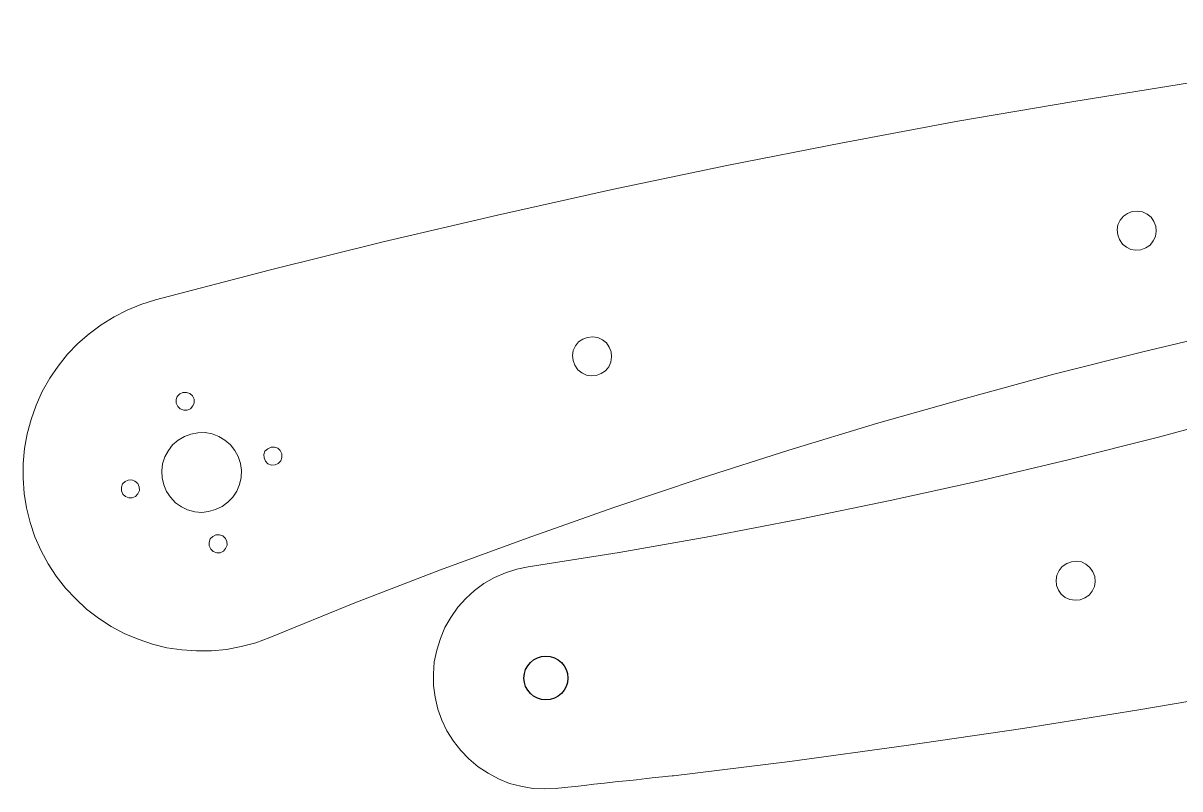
# Model space of a CAD drawing. Header units: millimetres. Extents: x -457 to 427, y -166 to 155.
# Drawn here: x -452.9 to -334.3, y 71.8 to 150.3 of the extents above; entities that cross this region are included whole.
import ezdxf

# ---------------------------------------------------------------- set-up
doc = ezdxf.new("R2010")
doc.units = ezdxf.units.MM
doc.header["$MEASUREMENT"] = 0
doc.layers.add('Livello 1', color=18, linetype='Continuous', true_color=0x000000)
doc.layers.add('Predefinito', color=18, linetype='Continuous', true_color=0x000000)

msp = doc.modelspace()

# ---------------------------------------------------------------- linework, layer by layer
at = {"layer": 'Livello 1', "lineweight": 20}
for points, knots in [([(-285.47, 150.3), (-285.47, 150.3), (-297.44, 149.01), (-297.44, 149.01), (-297.44, 149.01), (-309.4, 147.53), (-309.4, 147.53), (-309.4, 147.53), (-321.32, 145.91), (-321.32, 145.91), (-321.32, 145.91), (-333.26, 144.17), (-333.26, 144.17), (-333.26, 144.17), (-345.15, 142.26), (-345.15, 142.26), (-345.15, 142.26), (-357.03, 140.23), (-357.03, 140.23), (-357.03, 140.23), (-368.85, 138.03), (-368.85, 138.03), (-368.85, 138.03), (-380.7, 135.71), (-380.7, 135.71), (-380.7, 135.71), (-392.46, 133.22), (-392.46, 133.22), (-392.46, 133.22), (-404.23, 130.62), (-404.23, 130.62), (-404.23, 130.62), (-415.97, 127.87), (-415.97, 127.87), (-415.97, 127.87), (-427.64, 124.95), (-427.64, 124.95), (-427.64, 124.95), (-439.31, 121.92), (-439.31, 121.92)], [0, 0, 0, 0, 0.076923, 0.076923, 0.076923, 0.153846, 0.153846, 0.153846, 0.230769, 0.230769, 0.230769, 0.307692, 0.307692, 0.307692, 0.384615, 0.384615, 0.384615, 0.461538, 0.461538, 0.461538, 0.538462, 0.538462, 0.538462, 0.615385, 0.615385, 0.615385, 0.692308, 0.692308, 0.692308, 0.769231, 0.769231, 0.769231, 0.846154, 0.846154, 0.846154, 0.923077, 0.923077, 0.923077, 1, 1, 1, 1]), ([(-256.06, 134.85), (-256.06, 134.85), (-264.78, 131.28), (-264.78, 131.28), (-264.78, 131.28), (-273.58, 127.89), (-273.58, 127.89), (-273.58, 127.89), (-282.45, 124.64), (-282.45, 124.64), (-282.45, 124.64), (-291.35, 121.49), (-291.35, 121.49), (-291.35, 121.49), (-300.27, 118.49), (-300.27, 118.49), (-300.27, 118.49), (-309.27, 115.62), (-309.27, 115.62), (-309.27, 115.62), (-318.27, 112.9), (-318.27, 112.9), (-318.27, 112.9), (-327.36, 110.31), (-327.36, 110.31), (-327.36, 110.31), (-336.45, 107.83), (-336.45, 107.83), (-336.45, 107.83), (-345.58, 105.54), (-345.58, 105.54), (-345.58, 105.54), (-354.77, 103.34), (-354.77, 103.34), (-354.77, 103.34), (-363.97, 101.33), (-363.97, 101.33), (-363.97, 101.33), (-373.22, 99.42), (-373.22, 99.42), (-373.22, 99.42), (-382.47, 97.66), (-382.47, 97.66), (-382.47, 97.66), (-391.75, 96.01), (-391.75, 96.01), (-391.75, 96.01), (-401.07, 94.54), (-401.07, 94.54)], [1, 1, 1, 1, 1.0625, 1.0625, 1.0625, 1.125, 1.125, 1.125, 1.1875, 1.1875, 1.1875, 1.25, 1.25, 1.25, 1.3125, 1.3125, 1.3125, 1.375, 1.375, 1.375, 1.4375, 1.4375, 1.4375, 1.5, 1.5, 1.5, 1.5625, 1.5625, 1.5625, 1.625, 1.625, 1.625, 1.6875, 1.6875, 1.6875, 1.75, 1.75, 1.75, 1.8125, 1.8125, 1.8125, 1.875, 1.875, 1.875, 1.9375, 1.9375, 1.9375, 2, 2, 2, 2]), ([(-336.74, 129.49), (-336.74, 129.49), (-336.69, 128.97), (-336.69, 128.97), (-336.69, 128.97), (-336.75, 128.43), (-336.75, 128.43), (-336.75, 128.43), (-336.99, 127.96), (-336.99, 127.96), (-336.99, 127.96), (-337.31, 127.54), (-337.31, 127.54), (-337.31, 127.54), (-337.77, 127.25), (-337.77, 127.25), (-337.77, 127.25), (-338.25, 127.06), (-338.25, 127.06), (-338.25, 127.06), (-338.77, 127.02), (-338.77, 127.02), (-338.77, 127.02), (-339.28, 127.09), (-339.28, 127.09), (-339.28, 127.09), (-339.74, 127.32), (-339.74, 127.32), (-339.74, 127.32), (-340.16, 127.64), (-340.16, 127.64), (-340.16, 127.64), (-340.45, 128.1), (-340.45, 128.1), (-340.45, 128.1), (-340.64, 128.59), (-340.64, 128.59), (-340.64, 128.59), (-340.68, 129.1), (-340.68, 129.1), (-340.68, 129.1), (-340.61, 129.61), (-340.61, 129.61), (-340.61, 129.61), (-340.38, 130.08), (-340.38, 130.08), (-340.38, 130.08), (-340.06, 130.49), (-340.06, 130.49), (-340.06, 130.49), (-339.64, 130.78), (-339.64, 130.78), (-339.64, 130.78), (-339.15, 130.97), (-339.15, 130.97), (-339.15, 130.97), (-338.63, 131.01), (-338.63, 131.01), (-338.63, 131.01), (-338.09, 130.95), (-338.09, 130.95), (-338.09, 130.95), (-337.62, 130.72), (-337.62, 130.72), (-337.62, 130.72), (-337.21, 130.4), (-337.21, 130.4), (-337.21, 130.4), (-336.92, 129.97), (-336.92, 129.97), (-336.92, 129.97), (-336.74, 129.49), (-336.74, 129.49)], [0, 0, 0, 0, 0.041667, 0.041667, 0.041667, 0.083333, 0.083333, 0.083333, 0.125, 0.125, 0.125, 0.166667, 0.166667, 0.166667, 0.208333, 0.208333, 0.208333, 0.25, 0.25, 0.25, 0.291667, 0.291667, 0.291667, 0.333333, 0.333333, 0.333333, 0.375, 0.375, 0.375, 0.416667, 0.416667, 0.416667, 0.458333, 0.458333, 0.458333, 0.5, 0.5, 0.5, 0.541667, 0.541667, 0.541667, 0.583333, 0.583333, 0.583333, 0.625, 0.625, 0.625, 0.666667, 0.666667, 0.666667, 0.708333, 0.708333, 0.708333, 0.75, 0.75, 0.75, 0.791667, 0.791667, 0.791667, 0.833333, 0.833333, 0.833333, 0.875, 0.875, 0.875, 0.916667, 0.916667, 0.916667, 0.958333, 0.958333, 0.958333, 1, 1, 1, 1]), ([(-427.58, 87.27), (-427.58, 87.27), (-418.86, 90.83), (-418.86, 90.83), (-418.86, 90.83), (-410.06, 94.22), (-410.06, 94.22), (-410.06, 94.22), (-401.19, 97.48), (-401.19, 97.48), (-401.19, 97.48), (-392.29, 100.63), (-392.29, 100.63), (-392.29, 100.63), (-383.36, 103.63), (-383.36, 103.63), (-383.36, 103.63), (-374.37, 106.5), (-374.37, 106.5), (-374.37, 106.5), (-365.37, 109.22), (-365.37, 109.22), (-365.37, 109.22), (-356.27, 111.81), (-356.27, 111.81), (-356.27, 111.81), (-347.19, 114.28), (-347.19, 114.28), (-347.19, 114.28), (-338.06, 116.58), (-338.06, 116.58), (-338.06, 116.58), (-328.87, 118.78), (-328.87, 118.78), (-328.87, 118.78), (-319.67, 120.79), (-319.67, 120.79), (-319.67, 120.79), (-310.42, 122.7), (-310.42, 122.7), (-310.42, 122.7), (-301.16, 124.46), (-301.16, 124.46), (-301.16, 124.46), (-291.89, 126.11), (-291.89, 126.11), (-291.89, 126.11), (-282.57, 127.58), (-282.57, 127.58)], [2, 2, 2, 2, 2.0625, 2.0625, 2.0625, 2.125, 2.125, 2.125, 2.1875, 2.1875, 2.1875, 2.25, 2.25, 2.25, 2.3125, 2.3125, 2.3125, 2.375, 2.375, 2.375, 2.4375, 2.4375, 2.4375, 2.5, 2.5, 2.5, 2.5625, 2.5625, 2.5625, 2.625, 2.625, 2.625, 2.6875, 2.6875, 2.6875, 2.75, 2.75, 2.75, 2.8125, 2.8125, 2.8125, 2.875, 2.875, 2.875, 2.9375, 2.9375, 2.9375, 3, 3, 3, 3]), ([(-439.31, 121.92), (-439.31, 121.92), (-440.79, 121.43), (-440.79, 121.43), (-440.79, 121.43), (-442.2, 120.87), (-442.2, 120.87), (-442.2, 120.87), (-443.55, 120.18), (-443.55, 120.18), (-443.55, 120.18), (-444.87, 119.35), (-444.87, 119.35), (-444.87, 119.35), (-446.09, 118.43), (-446.09, 118.43), (-446.09, 118.43), (-447.26, 117.44), (-447.26, 117.44), (-447.26, 117.44), (-448.32, 116.33), (-448.32, 116.33), (-448.32, 116.33), (-449.29, 115.12), (-449.29, 115.12), (-449.29, 115.12), (-450.13, 113.87), (-450.13, 113.87), (-450.13, 113.87), (-450.92, 112.52), (-450.92, 112.52), (-450.92, 112.52), (-451.54, 111.13), (-451.54, 111.13), (-451.54, 111.13), (-452.06, 109.65), (-452.06, 109.65), (-452.06, 109.65), (-452.44, 108.17), (-452.44, 108.17), (-452.44, 108.17), (-452.73, 106.67), (-452.73, 106.67), (-452.73, 106.67), (-452.87, 105.13), (-452.87, 105.13), (-452.87, 105.13), (-452.86, 103.62), (-452.86, 103.62), (-452.86, 103.62), (-452.76, 102.06), (-452.76, 102.06), (-452.76, 102.06), (-452.53, 100.57), (-452.53, 100.57), (-452.53, 100.57), (-452.15, 99.07), (-452.15, 99.07), (-452.15, 99.07), (-451.66, 97.6), (-451.66, 97.6), (-451.66, 97.6), (-451.03, 96.19), (-451.03, 96.19), (-451.03, 96.19), (-450.31, 94.85), (-450.31, 94.85), (-450.31, 94.85), (-449.48, 93.57), (-449.48, 93.57), (-449.48, 93.57), (-448.53, 92.36), (-448.53, 92.36), (-448.53, 92.36), (-447.48, 91.24), (-447.48, 91.24), (-447.48, 91.24), (-446.36, 90.18), (-446.36, 90.18), (-446.36, 90.18), (-445.13, 89.26), (-445.13, 89.26), (-445.13, 89.26), (-443.84, 88.42), (-443.84, 88.42), (-443.84, 88.42), (-442.51, 87.71), (-442.51, 87.71), (-442.51, 87.71), (-441.09, 87.1), (-441.09, 87.1), (-441.09, 87.1), (-439.61, 86.61), (-439.61, 86.61), (-439.61, 86.61), (-438.13, 86.23), (-438.13, 86.23), (-438.13, 86.23), (-436.61, 86.02), (-436.61, 86.02), (-436.61, 86.02), (-435.08, 85.92), (-435.08, 85.92), (-435.08, 85.92), (-433.54, 85.93), (-433.54, 85.93), (-433.54, 85.93), (-432.02, 86.06), (-432.02, 86.06), (-432.02, 86.06), (-430.5, 86.37), (-430.5, 86.37), (-430.5, 86.37), (-429.01, 86.75), (-429.01, 86.75), (-429.01, 86.75), (-427.58, 87.27), (-427.58, 87.27)], [1, 1, 1, 1, 1.025641, 1.025641, 1.025641, 1.051282, 1.051282, 1.051282, 1.076923, 1.076923, 1.076923, 1.102564, 1.102564, 1.102564, 1.128205, 1.128205, 1.128205, 1.153846, 1.153846, 1.153846, 1.179487, 1.179487, 1.179487, 1.205128, 1.205128, 1.205128, 1.230769, 1.230769, 1.230769, 1.25641, 1.25641, 1.25641, 1.282051, 1.282051, 1.282051, 1.307692, 1.307692, 1.307692, 1.333333, 1.333333, 1.333333, 1.358974, 1.358974, 1.358974, 1.384615, 1.384615, 1.384615, 1.410256, 1.410256, 1.410256, 1.435897, 1.435897, 1.435897, 1.461538, 1.461538, 1.461538, 1.487179, 1.487179, 1.487179, 1.512821, 1.512821, 1.512821, 1.538462, 1.538462, 1.538462, 1.564103, 1.564103, 1.564103, 1.589744, 1.589744, 1.589744, 1.615385, 1.615385, 1.615385, 1.641026, 1.641026, 1.641026, 1.666667, 1.666667, 1.666667, 1.692308, 1.692308, 1.692308, 1.717949, 1.717949, 1.717949, 1.74359, 1.74359, 1.74359, 1.769231, 1.769231, 1.769231, 1.794872, 1.794872, 1.794872, 1.820513, 1.820513, 1.820513, 1.846154, 1.846154, 1.846154, 1.871795, 1.871795, 1.871795, 1.897436, 1.897436, 1.897436, 1.923077, 1.923077, 1.923077, 1.948718, 1.948718, 1.948718, 1.974359, 1.974359, 1.974359, 2, 2, 2, 2]), ([(-392.58, 116.59), (-392.58, 116.59), (-392.54, 116.08), (-392.54, 116.08), (-392.54, 116.08), (-392.6, 115.53), (-392.6, 115.53), (-392.6, 115.53), (-392.83, 115.06), (-392.83, 115.06), (-392.83, 115.06), (-393.15, 114.65), (-393.15, 114.65), (-393.15, 114.65), (-393.61, 114.36), (-393.61, 114.36), (-393.61, 114.36), (-394.1, 114.17), (-394.1, 114.17), (-394.1, 114.17), (-394.61, 114.13), (-394.61, 114.13), (-394.61, 114.13), (-395.12, 114.2), (-395.12, 114.2), (-395.12, 114.2), (-395.59, 114.43), (-395.59, 114.43), (-395.59, 114.43), (-396, 114.75), (-396, 114.75), (-396, 114.75), (-396.3, 115.21), (-396.3, 115.21), (-396.3, 115.21), (-396.48, 115.69), (-396.48, 115.69), (-396.48, 115.69), (-396.53, 116.21), (-396.53, 116.21), (-396.53, 116.21), (-396.46, 116.72), (-396.46, 116.72), (-396.46, 116.72), (-396.23, 117.19), (-396.23, 117.19), (-396.23, 117.19), (-395.91, 117.6), (-395.91, 117.6), (-395.91, 117.6), (-395.48, 117.89), (-395.48, 117.89), (-395.48, 117.89), (-395, 118.07), (-395, 118.07), (-395, 118.07), (-394.48, 118.12), (-394.48, 118.12), (-394.48, 118.12), (-393.94, 118.06), (-393.94, 118.06), (-393.94, 118.06), (-393.47, 117.82), (-393.47, 117.82), (-393.47, 117.82), (-393.05, 117.5), (-393.05, 117.5), (-393.05, 117.5), (-392.77, 117.08), (-392.77, 117.08), (-392.77, 117.08), (-392.58, 116.59), (-392.58, 116.59)], [0, 0, 0, 0, 0.041667, 0.041667, 0.041667, 0.083333, 0.083333, 0.083333, 0.125, 0.125, 0.125, 0.166667, 0.166667, 0.166667, 0.208333, 0.208333, 0.208333, 0.25, 0.25, 0.25, 0.291667, 0.291667, 0.291667, 0.333333, 0.333333, 0.333333, 0.375, 0.375, 0.375, 0.416667, 0.416667, 0.416667, 0.458333, 0.458333, 0.458333, 0.5, 0.5, 0.5, 0.541667, 0.541667, 0.541667, 0.583333, 0.583333, 0.583333, 0.625, 0.625, 0.625, 0.666667, 0.666667, 0.666667, 0.708333, 0.708333, 0.708333, 0.75, 0.75, 0.75, 0.791667, 0.791667, 0.791667, 0.833333, 0.833333, 0.833333, 0.875, 0.875, 0.875, 0.916667, 0.916667, 0.916667, 0.958333, 0.958333, 0.958333, 1, 1, 1, 1]), ([(-435.34, 111.74), (-435.34, 111.74), (-435.33, 111.37), (-435.33, 111.37), (-435.33, 111.37), (-435.48, 111.03), (-435.48, 111.03), (-435.48, 111.03), (-435.72, 110.75), (-435.72, 110.75), (-435.72, 110.75), (-436.06, 110.59), (-436.06, 110.59), (-436.06, 110.59), (-436.4, 110.59), (-436.4, 110.59), (-436.4, 110.59), (-436.77, 110.73), (-436.77, 110.73), (-436.77, 110.73), (-437.02, 110.98), (-437.02, 110.98), (-437.02, 110.98), (-437.17, 111.32), (-437.17, 111.32), (-437.17, 111.32), (-437.18, 111.69), (-437.18, 111.69), (-437.18, 111.69), (-437.07, 112.02), (-437.07, 112.02), (-437.07, 112.02), (-436.79, 112.28), (-436.79, 112.28), (-436.79, 112.28), (-436.48, 112.42), (-436.48, 112.42), (-436.48, 112.42), (-436.11, 112.43), (-436.11, 112.43), (-436.11, 112.43), (-435.78, 112.32), (-435.78, 112.32), (-435.78, 112.32), (-435.5, 112.08), (-435.5, 112.08), (-435.5, 112.08), (-435.34, 111.74), (-435.34, 111.74)], [0, 0, 0, 0, 0.0625, 0.0625, 0.0625, 0.125, 0.125, 0.125, 0.1875, 0.1875, 0.1875, 0.25, 0.25, 0.25, 0.3125, 0.3125, 0.3125, 0.375, 0.375, 0.375, 0.4375, 0.4375, 0.4375, 0.5, 0.5, 0.5, 0.5625, 0.5625, 0.5625, 0.625, 0.625, 0.625, 0.6875, 0.6875, 0.6875, 0.75, 0.75, 0.75, 0.8125, 0.8125, 0.8125, 0.875, 0.875, 0.875, 0.9375, 0.9375, 0.9375, 1, 1, 1, 1]), ([(-430.57, 105.14), (-430.57, 105.14), (-430.48, 104.41), (-430.48, 104.41), (-430.48, 104.41), (-430.5, 103.69), (-430.5, 103.69), (-430.5, 103.69), (-430.68, 102.97), (-430.68, 102.97), (-430.68, 102.97), (-430.97, 102.3), (-430.97, 102.3), (-430.97, 102.3), (-431.36, 101.68), (-431.36, 101.68), (-431.36, 101.68), (-431.88, 101.15), (-431.88, 101.15), (-431.88, 101.15), (-432.46, 100.71), (-432.46, 100.71), (-432.46, 100.71), (-433.14, 100.4), (-433.14, 100.4), (-433.14, 100.4), (-433.85, 100.2), (-433.85, 100.2), (-433.85, 100.2), (-434.54, 100.11), (-434.54, 100.11), (-434.54, 100.11), (-435.27, 100.17), (-435.27, 100.17), (-435.27, 100.17), (-436, 100.38), (-436, 100.38), (-436, 100.38), (-436.64, 100.69), (-436.64, 100.69), (-436.64, 100.69), (-437.26, 101.11), (-437.26, 101.11), (-437.26, 101.11), (-437.77, 101.67), (-437.77, 101.67), (-437.77, 101.67), (-438.17, 102.26), (-438.17, 102.26), (-438.17, 102.26), (-438.44, 102.95), (-438.44, 102.95), (-438.44, 102.95), (-438.61, 103.67), (-438.61, 103.67), (-438.61, 103.67), (-438.66, 104.37), (-438.66, 104.37), (-438.66, 104.37), (-438.57, 105.11), (-438.57, 105.11), (-438.57, 105.11), (-438.35, 105.8), (-438.35, 105.8), (-438.35, 105.8), (-437.97, 106.45), (-437.97, 106.45), (-437.97, 106.45), (-437.54, 107.04), (-437.54, 107.04), (-437.54, 107.04), (-436.97, 107.52), (-436.97, 107.52), (-436.97, 107.52), (-436.34, 107.89), (-436.34, 107.89), (-436.34, 107.89), (-435.68, 108.15), (-435.68, 108.15), (-435.68, 108.15), (-434.96, 108.28), (-434.96, 108.28), (-434.96, 108.28), (-434.21, 108.3), (-434.21, 108.3), (-434.21, 108.3), (-433.5, 108.17), (-433.5, 108.17), (-433.5, 108.17), (-432.8, 107.91), (-432.8, 107.91), (-432.8, 107.91), (-432.18, 107.53), (-432.18, 107.53), (-432.18, 107.53), (-431.62, 107.05), (-431.62, 107.05), (-431.62, 107.05), (-431.15, 106.48), (-431.15, 106.48), (-431.15, 106.48), (-430.81, 105.84), (-430.81, 105.84), (-430.81, 105.84), (-430.57, 105.14), (-430.57, 105.14)], [0, 0, 0, 0, 0.028571, 0.028571, 0.028571, 0.057143, 0.057143, 0.057143, 0.085714, 0.085714, 0.085714, 0.114286, 0.114286, 0.114286, 0.142857, 0.142857, 0.142857, 0.171429, 0.171429, 0.171429, 0.2, 0.2, 0.2, 0.228571, 0.228571, 0.228571, 0.257143, 0.257143, 0.257143, 0.285714, 0.285714, 0.285714, 0.314286, 0.314286, 0.314286, 0.342857, 0.342857, 0.342857, 0.371429, 0.371429, 0.371429, 0.4, 0.4, 0.4, 0.428571, 0.428571, 0.428571, 0.457143, 0.457143, 0.457143, 0.485714, 0.485714, 0.485714, 0.514286, 0.514286, 0.514286, 0.542857, 0.542857, 0.542857, 0.571429, 0.571429, 0.571429, 0.6, 0.6, 0.6, 0.628571, 0.628571, 0.628571, 0.657143, 0.657143, 0.657143, 0.685714, 0.685714, 0.685714, 0.714286, 0.714286, 0.714286, 0.742857, 0.742857, 0.742857, 0.771429, 0.771429, 0.771429, 0.8, 0.8, 0.8, 0.828571, 0.828571, 0.828571, 0.857143, 0.857143, 0.857143, 0.885714, 0.885714, 0.885714, 0.914286, 0.914286, 0.914286, 0.942857, 0.942857, 0.942857, 0.971429, 0.971429, 0.971429, 1, 1, 1, 1]), ([(-426.35, 106.12), (-426.35, 106.12), (-426.34, 105.75), (-426.34, 105.75), (-426.34, 105.75), (-426.45, 105.42), (-426.45, 105.42), (-426.45, 105.42), (-426.72, 105.13), (-426.72, 105.13), (-426.72, 105.13), (-427.03, 104.98), (-427.03, 104.98), (-427.03, 104.98), (-427.4, 104.97), (-427.4, 104.97), (-427.4, 104.97), (-427.77, 105.11), (-427.77, 105.11), (-427.77, 105.11), (-428.02, 105.36), (-428.02, 105.36), (-428.02, 105.36), (-428.17, 105.7), (-428.17, 105.7), (-428.17, 105.7), (-428.18, 106.07), (-428.18, 106.07), (-428.18, 106.07), (-428.07, 106.4), (-428.07, 106.4), (-428.07, 106.4), (-427.79, 106.65), (-427.79, 106.65), (-427.79, 106.65), (-427.45, 106.81), (-427.45, 106.81), (-427.45, 106.81), (-427.11, 106.81), (-427.11, 106.81), (-427.11, 106.81), (-426.75, 106.71), (-426.75, 106.71), (-426.75, 106.71), (-426.5, 106.46), (-426.5, 106.46), (-426.5, 106.46), (-426.35, 106.12), (-426.35, 106.12)], [0, 0, 0, 0, 0.0625, 0.0625, 0.0625, 0.125, 0.125, 0.125, 0.1875, 0.1875, 0.1875, 0.25, 0.25, 0.25, 0.3125, 0.3125, 0.3125, 0.375, 0.375, 0.375, 0.4375, 0.4375, 0.4375, 0.5, 0.5, 0.5, 0.5625, 0.5625, 0.5625, 0.625, 0.625, 0.625, 0.6875, 0.6875, 0.6875, 0.75, 0.75, 0.75, 0.8125, 0.8125, 0.8125, 0.875, 0.875, 0.875, 0.9375, 0.9375, 0.9375, 1, 1, 1, 1]), ([(-440.96, 102.75), (-440.96, 102.75), (-440.95, 102.37), (-440.95, 102.37), (-440.95, 102.37), (-441.1, 102.03), (-441.1, 102.03), (-441.1, 102.03), (-441.34, 101.75), (-441.34, 101.75), (-441.34, 101.75), (-441.68, 101.6), (-441.68, 101.6), (-441.68, 101.6), (-442.02, 101.6), (-442.02, 101.6), (-442.02, 101.6), (-442.39, 101.74), (-442.39, 101.74), (-442.39, 101.74), (-442.64, 101.98), (-442.64, 101.98), (-442.64, 101.98), (-442.79, 102.32), (-442.79, 102.32), (-442.79, 102.32), (-442.8, 102.7), (-442.8, 102.7), (-442.8, 102.7), (-442.69, 103.03), (-442.69, 103.03), (-442.69, 103.03), (-442.41, 103.28), (-442.41, 103.28), (-442.41, 103.28), (-442.1, 103.43), (-442.1, 103.43), (-442.1, 103.43), (-441.73, 103.44), (-441.73, 103.44), (-441.73, 103.44), (-441.4, 103.32), (-441.4, 103.32), (-441.4, 103.32), (-441.12, 103.09), (-441.12, 103.09), (-441.12, 103.09), (-440.96, 102.75), (-440.96, 102.75)], [0, 0, 0, 0, 0.0625, 0.0625, 0.0625, 0.125, 0.125, 0.125, 0.1875, 0.1875, 0.1875, 0.25, 0.25, 0.25, 0.3125, 0.3125, 0.3125, 0.375, 0.375, 0.375, 0.4375, 0.4375, 0.4375, 0.5, 0.5, 0.5, 0.5625, 0.5625, 0.5625, 0.625, 0.625, 0.625, 0.6875, 0.6875, 0.6875, 0.75, 0.75, 0.75, 0.8125, 0.8125, 0.8125, 0.875, 0.875, 0.875, 0.9375, 0.9375, 0.9375, 1, 1, 1, 1]), ([(-398.17, 71.81), (-398.09, 71.82), (-386.2, 73.11), (-386.2, 73.11), (-386.2, 73.11), (-374.24, 74.58), (-374.24, 74.58), (-374.24, 74.58), (-362.32, 76.21), (-362.32, 76.21), (-362.32, 76.21), (-350.38, 77.94), (-350.38, 77.94), (-350.38, 77.94), (-338.48, 79.86), (-338.48, 79.86), (-338.48, 79.86), (-326.61, 81.88), (-326.61, 81.88), (-326.61, 81.88), (-314.78, 84.09), (-314.78, 84.09), (-314.78, 84.09), (-302.94, 86.4), (-302.94, 86.4), (-302.94, 86.4), (-291.18, 88.89), (-291.18, 88.89), (-291.18, 88.89), (-279.41, 91.5), (-279.41, 91.5), (-279.41, 91.5), (-267.66, 94.25), (-267.66, 94.25), (-267.66, 94.25), (-256, 97.17), (-256, 97.17), (-256, 97.17), (-244.32, 100.2), (-244.32, 100.2)], [3, 3, 3, 3, 3.076682, 3.076682, 3.076682, 3.153625, 3.153625, 3.153625, 3.230568, 3.230568, 3.230568, 3.307512, 3.307512, 3.307512, 3.384455, 3.384455, 3.384455, 3.461398, 3.461398, 3.461398, 3.538341, 3.538341, 3.538341, 3.615284, 3.615284, 3.615284, 3.692227, 3.692227, 3.692227, 3.769171, 3.769171, 3.769171, 3.846114, 3.846114, 3.846114, 3.923057, 3.923057, 3.923057, 4, 4, 4, 4]), ([(-431.97, 97.13), (-431.97, 97.13), (-431.96, 96.75), (-431.96, 96.75), (-431.96, 96.75), (-432.11, 96.41), (-432.11, 96.41), (-432.11, 96.41), (-432.34, 96.13), (-432.34, 96.13), (-432.34, 96.13), (-432.68, 95.98), (-432.68, 95.98), (-432.68, 95.98), (-433.02, 95.98), (-433.02, 95.98), (-433.02, 95.98), (-433.4, 96.12), (-433.4, 96.12), (-433.4, 96.12), (-433.64, 96.36), (-433.64, 96.36), (-433.64, 96.36), (-433.8, 96.7), (-433.8, 96.7), (-433.8, 96.7), (-433.8, 97.04), (-433.8, 97.04), (-433.8, 97.04), (-433.69, 97.41), (-433.69, 97.41), (-433.69, 97.41), (-433.41, 97.66), (-433.41, 97.66), (-433.41, 97.66), (-433.11, 97.81), (-433.11, 97.81), (-433.11, 97.81), (-432.73, 97.82), (-432.73, 97.82), (-432.73, 97.82), (-432.4, 97.7), (-432.4, 97.7), (-432.4, 97.7), (-432.11, 97.43), (-432.11, 97.43), (-432.11, 97.43), (-431.97, 97.13), (-431.97, 97.13)], [0, 0, 0, 0, 0.0625, 0.0625, 0.0625, 0.125, 0.125, 0.125, 0.1875, 0.1875, 0.1875, 0.25, 0.25, 0.25, 0.3125, 0.3125, 0.3125, 0.375, 0.375, 0.375, 0.4375, 0.4375, 0.4375, 0.5, 0.5, 0.5, 0.5625, 0.5625, 0.5625, 0.625, 0.625, 0.625, 0.6875, 0.6875, 0.6875, 0.75, 0.75, 0.75, 0.8125, 0.8125, 0.8125, 0.875, 0.875, 0.875, 0.9375, 0.9375, 0.9375, 1, 1, 1, 1]), ([(-346.9, 92.63), (-346.9, 92.63), (-346.95, 93.15), (-346.95, 93.15), (-346.95, 93.15), (-346.88, 93.69), (-346.88, 93.69), (-346.88, 93.69), (-346.65, 94.16), (-346.65, 94.16), (-346.65, 94.16), (-346.33, 94.57), (-346.33, 94.57), (-346.33, 94.57), (-345.87, 94.87), (-345.87, 94.87), (-345.87, 94.87), (-345.39, 95.06), (-345.39, 95.06), (-345.39, 95.06), (-344.87, 95.1), (-344.87, 95.1), (-344.87, 95.1), (-344.36, 95.03), (-344.36, 95.03), (-344.36, 95.03), (-343.89, 94.8), (-343.89, 94.8), (-343.89, 94.8), (-343.48, 94.48), (-343.48, 94.48), (-343.48, 94.48), (-343.19, 94.02), (-343.19, 94.02), (-343.19, 94.02), (-343, 93.53), (-343, 93.53), (-343, 93.53), (-342.95, 93.01), (-342.95, 93.01), (-342.95, 93.01), (-343.03, 92.51), (-343.03, 92.51), (-343.03, 92.51), (-343.26, 92.04), (-343.26, 92.04), (-343.26, 92.04), (-343.58, 91.62), (-343.58, 91.62), (-343.58, 91.62), (-344, 91.34), (-344, 91.34), (-344, 91.34), (-344.49, 91.15), (-344.49, 91.15), (-344.49, 91.15), (-345, 91.11), (-345, 91.11), (-345, 91.11), (-345.55, 91.17), (-345.55, 91.17), (-345.55, 91.17), (-346.02, 91.4), (-346.02, 91.4), (-346.02, 91.4), (-346.43, 91.72), (-346.43, 91.72), (-346.43, 91.72), (-346.72, 92.14), (-346.72, 92.14), (-346.72, 92.14), (-346.9, 92.63), (-346.9, 92.63)], [0, 0, 0, 0, 0.041667, 0.041667, 0.041667, 0.083333, 0.083333, 0.083333, 0.125, 0.125, 0.125, 0.166667, 0.166667, 0.166667, 0.208333, 0.208333, 0.208333, 0.25, 0.25, 0.25, 0.291667, 0.291667, 0.291667, 0.333333, 0.333333, 0.333333, 0.375, 0.375, 0.375, 0.416667, 0.416667, 0.416667, 0.458333, 0.458333, 0.458333, 0.5, 0.5, 0.5, 0.541667, 0.541667, 0.541667, 0.583333, 0.583333, 0.583333, 0.625, 0.625, 0.625, 0.666667, 0.666667, 0.666667, 0.708333, 0.708333, 0.708333, 0.75, 0.75, 0.75, 0.791667, 0.791667, 0.791667, 0.833333, 0.833333, 0.833333, 0.875, 0.875, 0.875, 0.916667, 0.916667, 0.916667, 0.958333, 0.958333, 0.958333, 1, 1, 1, 1]), ([(-401.07, 94.54), (-401.07, 94.54), (-402.26, 94.3), (-402.26, 94.3), (-402.26, 94.3), (-403.42, 93.92), (-403.42, 93.92), (-403.42, 93.92), (-404.55, 93.43), (-404.55, 93.43), (-404.55, 93.43), (-405.62, 92.81), (-405.62, 92.81), (-405.62, 92.81), (-406.58, 92.09), (-406.58, 92.09), (-406.58, 92.09), (-407.49, 91.28), (-407.49, 91.28), (-407.49, 91.28), (-408.3, 90.38), (-408.3, 90.38), (-408.3, 90.38), (-409.01, 89.35), (-409.01, 89.35), (-409.01, 89.35), (-409.63, 88.3), (-409.63, 88.3), (-409.63, 88.3), (-410.09, 87.17), (-410.09, 87.17), (-410.09, 87.17), (-410.46, 85.99), (-410.46, 85.99), (-410.46, 85.99), (-410.71, 84.8), (-410.71, 84.8), (-410.71, 84.8), (-410.8, 83.57), (-410.8, 83.57), (-410.8, 83.57), (-410.79, 82.37), (-410.79, 82.37), (-410.79, 82.37), (-410.62, 81.16), (-410.62, 81.16), (-410.62, 81.16), (-410.34, 79.95), (-410.34, 79.95), (-410.34, 79.95), (-409.93, 78.8), (-409.93, 78.8), (-409.93, 78.8), (-409.41, 77.71), (-409.41, 77.71), (-409.41, 77.71), (-408.75, 76.65), (-408.75, 76.65), (-408.75, 76.65), (-408, 75.69), (-408, 75.69), (-408, 75.69), (-407.16, 74.83), (-407.16, 74.83), (-407.16, 74.83), (-406.22, 74.03), (-406.22, 74.03), (-406.22, 74.03), (-405.2, 73.36), (-405.2, 73.36), (-405.2, 73.36), (-404.12, 72.78), (-404.12, 72.78), (-404.12, 72.78), (-403, 72.32), (-403, 72.32), (-403, 72.32), (-401.84, 72.02), (-401.84, 72.02), (-401.84, 72.02), (-400.62, 71.81), (-400.62, 71.81), (-400.62, 71.81), (-399.4, 71.76), (-399.4, 71.76), (-399.4, 71.76), (-398.17, 71.81), (-398.17, 71.81)], [2, 2, 2, 2, 2.034483, 2.034483, 2.034483, 2.068966, 2.068966, 2.068966, 2.103448, 2.103448, 2.103448, 2.137931, 2.137931, 2.137931, 2.172414, 2.172414, 2.172414, 2.206897, 2.206897, 2.206897, 2.241379, 2.241379, 2.241379, 2.275862, 2.275862, 2.275862, 2.310345, 2.310345, 2.310345, 2.344828, 2.344828, 2.344828, 2.37931, 2.37931, 2.37931, 2.413793, 2.413793, 2.413793, 2.448276, 2.448276, 2.448276, 2.482759, 2.482759, 2.482759, 2.517241, 2.517241, 2.517241, 2.551724, 2.551724, 2.551724, 2.586207, 2.586207, 2.586207, 2.62069, 2.62069, 2.62069, 2.655172, 2.655172, 2.655172, 2.689655, 2.689655, 2.689655, 2.724138, 2.724138, 2.724138, 2.758621, 2.758621, 2.758621, 2.793103, 2.793103, 2.793103, 2.827586, 2.827586, 2.827586, 2.862069, 2.862069, 2.862069, 2.896552, 2.896552, 2.896552, 2.931034, 2.931034, 2.931034, 2.965517, 2.965517, 2.965517, 3, 3, 3, 3])]:
    msp.add_open_spline(points, degree=3, knots=knots, dxfattribs=at)
at = {"layer": 'Predefinito'}
msp.add_circle((-399.27, 83.13), 2.25, dxfattribs=at)

doc.saveas('drawing.dxf')
